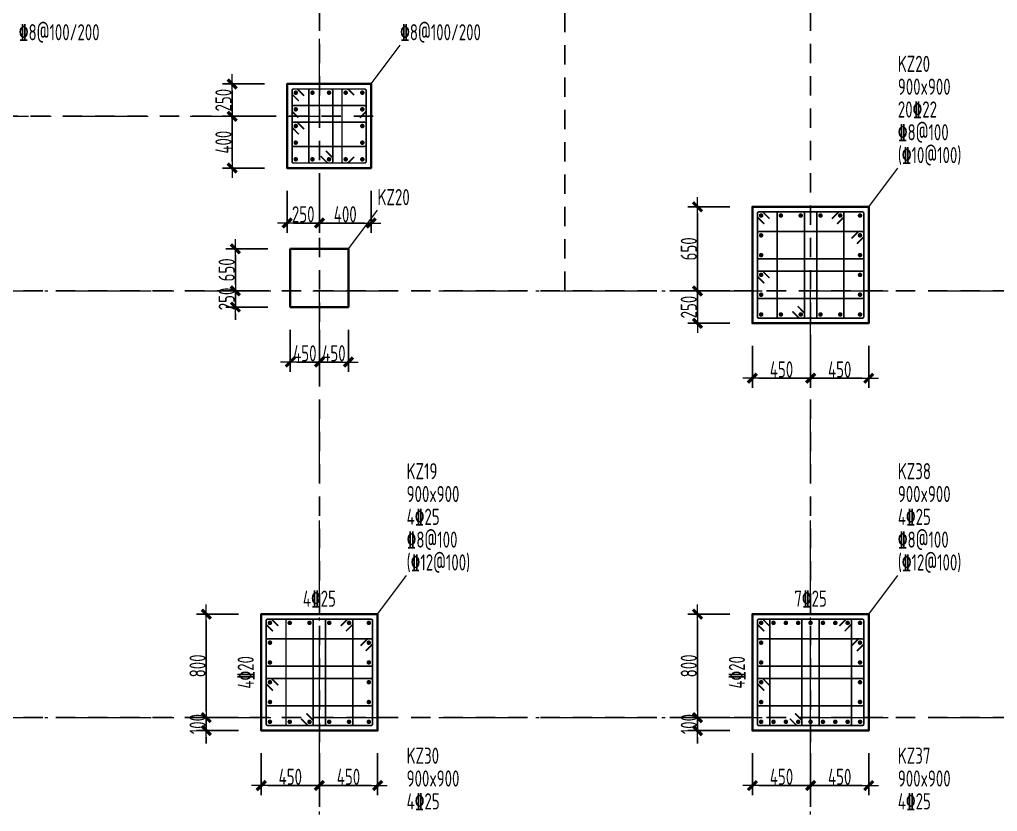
# Model space of a CAD drawing. Header units: millimetres. Extents: x 539196 to 807275, y 431843 to 1156631.
# Drawn here: x 622629 to 637759, y 880808 to 893055 of the extents above; entities that cross this region are included whole.
import ezdxf
from ezdxf.enums import TextEntityAlignment as Align

# ---------------------------------------------------------------- set-up
doc = ezdxf.new("R2010")
doc.units = ezdxf.units.MM
doc.header["$MEASUREMENT"] = 0
for name, pattern in [('DOTE', [2.42, 2, -0.2, 0.02, -0.2]), ('点划线', [1850, 1200, -300, 50, -300]), ('虚线', [500, 300, -200])]:
    doc.linetypes.add(name, pattern=pattern)
doc.layers.add('DOTE', color=1, linetype='DOTE')
for name, color, linetype, lineweight in [('柱原位标注', 7, 'Continuous', 18), ('柱尺寸标注', 3, 'Continuous', 18), ('柱标注引线', 2, 'Continuous', 18), ('柱箍筋', 1, 'Continuous', 25), ('柱纵筋', 1, 'Continuous', 70), ('柱集中标注', 2, 'Continuous', 18), ('砼柱', 2, 'Continuous', 35), ('网格', 9, '点划线', 18)]:
    doc.layers.add(name, color=color, linetype=linetype, lineweight=lineweight)
doc.styles.add('样式 1_yjk_yjk_yjk_yjk', font='yjkeng.shx', dxfattribs={"width": 0.7, "bigfont": 'yjkchn.shx'})
doc.dimstyles.new('盈建科结构_yjk_yjk_yjk_yjk', dxfattribs={"dimscale": 100, "dimtxt": 2.5, "dimasz": 1, "dimexe": 1.5, "dimexo": 0.625, "dimgap": 0.1, "dimtad": 1, "dimdec": 0, "dimrnd": 1, "dimzin": 0, "dimdsep": 46, "dimtxsty": '样式 1_yjk_yjk_yjk_yjk', "dimblk": '_yjkbk', "dimblk1": 'ARCHTICK', "dimblk2": 'ARCHTICK', "dimcen": 0.09, "dimadec": 0, "dimazin": 0, "dimtfac": 1, "dimtdec": 4, "dimtix": 1, "dimtmove": 2, "dimatfit": 3, "dimfxl": 0, "dimtolj": 1, "dimtzin": 0, "dimarcsym": 0})

# ---------------------------------------------------------------- blocks, each defined once
blk = doc.blocks.new('_yjkbk')
blk.add_line((-1, 0), (1.5, 0))
blk.add_lwpolyline([(-0.7, -0.7, 0.5, 0.5, 0), (0.7, 0.7, 0.5, 0.5, 0)], format="xyseb")
blk = doc.blocks.new('*D1394')
at = {"layer": 'Defpoints', "color": 0}
for p in [(626818, 888609), (627268, 888609), (627268, 887759)]:
    blk.add_point(p, dxfattribs=at)
at = {"layer": '柱尺寸标注', "color": 0, "lineweight": -2}
for p, q in [((626818, 888259), (626818, 887609)), ((627268, 888259), (627268, 887609)), ((626918, 887759), (627168, 887759))]:
    blk.add_line(p, q, dxfattribs=at)
at = {"layer": '柱尺寸标注', "color": 0, "lineweight": -2, "xscale": 100, "yscale": 100, "zscale": 100, "rotation": 180}
blk.add_blockref('_yjkbk', (626818, 887759), dxfattribs=at)
at = {"layer": '柱尺寸标注', "color": 0, "lineweight": -2, "xscale": 100, "yscale": 100, "zscale": 100}
blk.add_blockref('_yjkbk', (627268, 887759), dxfattribs=at)
at = {"layer": '柱尺寸标注', "color": 0, "insert": (627043, 887894), "char_height": 250, "attachment_point": 5, "style": '样式 1_yjk_yjk_yjk_yjk'}
blk.add_mtext('\\A1;450', dxfattribs=at)
blk = doc.blocks.new('_ARCHTICK')
at = {"color": 0, "linetype": 'ByBlock', "const_width": 0.15}
blk.add_lwpolyline([(-0.5, -0.5), (0.5, 0.5)], dxfattribs=at)
blk = doc.blocks.new('*D1395')
at = {"layer": 'Defpoints', "color": 0}
for p in [(627268, 888609), (627718, 888609), (627718, 887759)]:
    blk.add_point(p, dxfattribs=at)
at = {"layer": '柱尺寸标注', "color": 0, "lineweight": -2}
for p, q in [((627268, 888259), (627268, 887609)), ((627718, 888259), (627718, 887609)), ((627368, 887759), (627618, 887759))]:
    blk.add_line(p, q, dxfattribs=at)
at = {"layer": '柱尺寸标注', "color": 0, "lineweight": -2, "xscale": 100, "yscale": 100, "zscale": 100, "rotation": 180}
blk.add_blockref('_yjkbk', (627268, 887759), dxfattribs=at)
at = {"layer": '柱尺寸标注', "color": 0, "lineweight": -2, "xscale": 100, "yscale": 100, "zscale": 100}
blk.add_blockref('_yjkbk', (627718, 887759), dxfattribs=at)
at = {"layer": '柱尺寸标注', "color": 0, "insert": (627493, 887894), "char_height": 250, "attachment_point": 5, "style": '样式 1_yjk_yjk_yjk_yjk'}
blk.add_mtext('\\A1;450', dxfattribs=at)
blk = doc.blocks.new('*D1396')
at = {"layer": 'Defpoints', "color": 0}
for p in [(626818, 889509), (625968, 888859), (626818, 888859)]:
    blk.add_point(p, dxfattribs=at)
at = {"layer": '柱尺寸标注', "color": 0, "lineweight": -2}
for p, q in [((626468, 889509), (625818, 889509)), ((625968, 889409), (625968, 888959)), ((626468, 888859), (625818, 888859))]:
    blk.add_line(p, q, dxfattribs=at)
at = {"layer": '柱尺寸标注', "color": 0, "lineweight": -2, "xscale": 100, "yscale": 100, "zscale": 100}
for p, rotation in [((625968, 889509), 90), ((625968, 888859), 270)]:
    blk.add_blockref('_yjkbk', p, dxfattribs=dict(at, rotation=rotation))
at = {"layer": '柱尺寸标注', "color": 0, "insert": (625833, 889184), "char_height": 250, "attachment_point": 5, "rotation": 90, "style": '样式 1_yjk_yjk_yjk_yjk'}
blk.add_mtext('\\A1;650', dxfattribs=at)
blk = doc.blocks.new('*D1397')
at = {"layer": 'Defpoints', "color": 0}
for p in [(626818, 888859), (625968, 888609), (626818, 888609)]:
    blk.add_point(p, dxfattribs=at)
at = {"layer": '柱尺寸标注', "color": 0, "lineweight": -2}
for p, q in [((625968, 888959), (625968, 889059)), ((626468, 888859), (625818, 888859)), ((625968, 888859), (625968, 888609)), ((626468, 888609), (625818, 888609)), ((625968, 888509), (625968, 888409))]:
    blk.add_line(p, q, dxfattribs=at)
at = {"layer": '柱尺寸标注', "color": 0, "lineweight": -2, "xscale": 100, "yscale": 100, "zscale": 100}
for p, rotation in [((625968, 888859), 270), ((625968, 888609), 90)]:
    blk.add_blockref('_yjkbk', p, dxfattribs=dict(at, rotation=rotation))
at = {"layer": '柱尺寸标注', "color": 0, "insert": (625833, 888734), "char_height": 250, "attachment_point": 5, "rotation": 90, "style": '样式 1_yjk_yjk_yjk_yjk'}
blk.add_mtext('\\A1;250', dxfattribs=at)
blk = doc.blocks.new('*D1398')
at = {"layer": 'Defpoints', "color": 0}
for p in [(626368, 882059), (627268, 882059), (627268, 881209)]:
    blk.add_point(p, dxfattribs=at)
at = {"layer": '柱尺寸标注', "color": 0, "lineweight": -2}
for p, q in [((626368, 881709), (626368, 881059)), ((627268, 881709), (627268, 881059)), ((626468, 881209), (627168, 881209))]:
    blk.add_line(p, q, dxfattribs=at)
at = {"layer": '柱尺寸标注', "color": 0, "lineweight": -2, "xscale": 100, "yscale": 100, "zscale": 100, "rotation": 180}
blk.add_blockref('_yjkbk', (626368, 881209), dxfattribs=at)
at = {"layer": '柱尺寸标注', "color": 0, "lineweight": -2, "xscale": 100, "yscale": 100, "zscale": 100}
blk.add_blockref('_yjkbk', (627268, 881209), dxfattribs=at)
at = {"layer": '柱尺寸标注', "color": 0, "insert": (626818, 881344), "char_height": 250, "attachment_point": 5, "style": '样式 1_yjk_yjk_yjk_yjk'}
blk.add_mtext('\\A1;450', dxfattribs=at)
blk = doc.blocks.new('*D1399')
at = {"layer": 'Defpoints', "color": 0}
for p in [(627268, 882059), (628168, 882059), (628168, 881209)]:
    blk.add_point(p, dxfattribs=at)
at = {"layer": '柱尺寸标注', "color": 0, "lineweight": -2}
for p, q in [((627268, 881709), (627268, 881059)), ((628168, 881709), (628168, 881059)), ((627368, 881209), (628068, 881209))]:
    blk.add_line(p, q, dxfattribs=at)
at = {"layer": '柱尺寸标注', "color": 0, "lineweight": -2, "xscale": 100, "yscale": 100, "zscale": 100, "rotation": 180}
blk.add_blockref('_yjkbk', (627268, 881209), dxfattribs=at)
at = {"layer": '柱尺寸标注', "color": 0, "lineweight": -2, "xscale": 100, "yscale": 100, "zscale": 100}
blk.add_blockref('_yjkbk', (628168, 881209), dxfattribs=at)
at = {"layer": '柱尺寸标注', "color": 0, "insert": (627718, 881344), "char_height": 250, "attachment_point": 5, "style": '样式 1_yjk_yjk_yjk_yjk'}
blk.add_mtext('\\A1;450', dxfattribs=at)
blk = doc.blocks.new('*D1400')
at = {"layer": 'Defpoints', "color": 0}
for p in [(626368, 883859), (625518, 882259), (626368, 882259)]:
    blk.add_point(p, dxfattribs=at)
at = {"layer": '柱尺寸标注', "color": 0, "lineweight": -2}
for p, q in [((626018, 883859), (625368, 883859)), ((625518, 883759), (625518, 882359)), ((626018, 882259), (625368, 882259))]:
    blk.add_line(p, q, dxfattribs=at)
at = {"layer": '柱尺寸标注', "color": 0, "lineweight": -2, "xscale": 100, "yscale": 100, "zscale": 100}
for p, rotation in [((625518, 883859), 90), ((625518, 882259), 270)]:
    blk.add_blockref('_yjkbk', p, dxfattribs=dict(at, rotation=rotation))
at = {"layer": '柱尺寸标注', "color": 0, "insert": (625383, 883059), "char_height": 250, "attachment_point": 5, "rotation": 90, "style": '样式 1_yjk_yjk_yjk_yjk'}
blk.add_mtext('\\A1;800', dxfattribs=at)
blk = doc.blocks.new('*D1401')
at = {"layer": 'Defpoints', "color": 0}
for p in [(626368, 882259), (625518, 882059), (626368, 882059)]:
    blk.add_point(p, dxfattribs=at)
at = {"layer": '柱尺寸标注', "color": 0, "lineweight": -2}
for p, q in [((625518, 882359), (625518, 882459)), ((626018, 882259), (625368, 882259)), ((625518, 882259), (625518, 882059)), ((626018, 882059), (625368, 882059)), ((625518, 881959), (625518, 881859))]:
    blk.add_line(p, q, dxfattribs=at)
at = {"layer": '柱尺寸标注', "color": 0, "lineweight": -2, "xscale": 100, "yscale": 100, "zscale": 100}
for p, rotation in [((625518, 882259), 270), ((625518, 882059), 90)]:
    blk.add_blockref('_yjkbk', p, dxfattribs=dict(at, rotation=rotation))
at = {"layer": '柱尺寸标注', "color": 0, "insert": (625383, 882159), "char_height": 250, "attachment_point": 5, "rotation": 90, "style": '样式 1_yjk_yjk_yjk_yjk'}
blk.add_mtext('\\A1;100', dxfattribs=at)
blk = doc.blocks.new('*D1410')
at = {"layer": 'Defpoints', "color": 0}
for p in [(633968, 888359), (634868, 888359), (634868, 887509)]:
    blk.add_point(p, dxfattribs=at)
at = {"layer": '柱尺寸标注', "color": 0, "lineweight": -2}
for p, q in [((633968, 888009), (633968, 887359)), ((634868, 888009), (634868, 887359)), ((634068, 887509), (634768, 887509))]:
    blk.add_line(p, q, dxfattribs=at)
at = {"layer": '柱尺寸标注', "color": 0, "lineweight": -2, "xscale": 100, "yscale": 100, "zscale": 100, "rotation": 180}
blk.add_blockref('_yjkbk', (633968, 887509), dxfattribs=at)
at = {"layer": '柱尺寸标注', "color": 0, "lineweight": -2, "xscale": 100, "yscale": 100, "zscale": 100}
blk.add_blockref('_yjkbk', (634868, 887509), dxfattribs=at)
at = {"layer": '柱尺寸标注', "color": 0, "insert": (634418, 887644), "char_height": 250, "attachment_point": 5, "style": '样式 1_yjk_yjk_yjk_yjk'}
blk.add_mtext('\\A1;450', dxfattribs=at)
blk = doc.blocks.new('*D1411')
at = {"layer": 'Defpoints', "color": 0}
for p in [(634868, 888359), (635768, 888359), (635768, 887509)]:
    blk.add_point(p, dxfattribs=at)
at = {"layer": '柱尺寸标注', "color": 0, "lineweight": -2}
for p, q in [((634868, 888009), (634868, 887359)), ((635768, 888009), (635768, 887359)), ((634968, 887509), (635668, 887509))]:
    blk.add_line(p, q, dxfattribs=at)
at = {"layer": '柱尺寸标注', "color": 0, "lineweight": -2, "xscale": 100, "yscale": 100, "zscale": 100, "rotation": 180}
blk.add_blockref('_yjkbk', (634868, 887509), dxfattribs=at)
at = {"layer": '柱尺寸标注', "color": 0, "lineweight": -2, "xscale": 100, "yscale": 100, "zscale": 100}
blk.add_blockref('_yjkbk', (635768, 887509), dxfattribs=at)
at = {"layer": '柱尺寸标注', "color": 0, "insert": (635318, 887644), "char_height": 250, "attachment_point": 5, "style": '样式 1_yjk_yjk_yjk_yjk'}
blk.add_mtext('\\A1;450', dxfattribs=at)
blk = doc.blocks.new('*D1412')
at = {"layer": 'Defpoints', "color": 0}
for p in [(633968, 890159), (633118, 888859), (633968, 888859)]:
    blk.add_point(p, dxfattribs=at)
at = {"layer": '柱尺寸标注', "color": 0, "lineweight": -2}
for p, q in [((633618, 890159), (632968, 890159)), ((633118, 890059), (633118, 888959)), ((633618, 888859), (632968, 888859))]:
    blk.add_line(p, q, dxfattribs=at)
at = {"layer": '柱尺寸标注', "color": 0, "lineweight": -2, "xscale": 100, "yscale": 100, "zscale": 100}
for p, rotation in [((633118, 890159), 90), ((633118, 888859), 270)]:
    blk.add_blockref('_yjkbk', p, dxfattribs=dict(at, rotation=rotation))
at = {"layer": '柱尺寸标注', "color": 0, "insert": (632983, 889509), "char_height": 250, "attachment_point": 5, "rotation": 90, "style": '样式 1_yjk_yjk_yjk_yjk'}
blk.add_mtext('\\A1;650', dxfattribs=at)
blk = doc.blocks.new('*D1413')
at = {"layer": 'Defpoints', "color": 0}
for p in [(633968, 888859), (633118, 888359), (633968, 888359)]:
    blk.add_point(p, dxfattribs=at)
at = {"layer": '柱尺寸标注', "color": 0, "lineweight": -2}
for p, q in [((633618, 888859), (632968, 888859)), ((633118, 888759), (633118, 888459)), ((633618, 888359), (632968, 888359))]:
    blk.add_line(p, q, dxfattribs=at)
at = {"layer": '柱尺寸标注', "color": 0, "lineweight": -2, "xscale": 100, "yscale": 100, "zscale": 100}
for p, rotation in [((633118, 888859), 90), ((633118, 888359), 270)]:
    blk.add_blockref('_yjkbk', p, dxfattribs=dict(at, rotation=rotation))
at = {"layer": '柱尺寸标注', "color": 0, "insert": (632983, 888609), "char_height": 250, "attachment_point": 5, "rotation": 90, "style": '样式 1_yjk_yjk_yjk_yjk'}
blk.add_mtext('\\A1;250', dxfattribs=at)
blk = doc.blocks.new('*D1414')
at = {"layer": 'Defpoints', "color": 0}
for p in [(633968, 882059), (634868, 882059), (634868, 881209)]:
    blk.add_point(p, dxfattribs=at)
at = {"layer": '柱尺寸标注', "color": 0, "lineweight": -2}
for p, q in [((633968, 881709), (633968, 881059)), ((634868, 881709), (634868, 881059)), ((634068, 881209), (634768, 881209))]:
    blk.add_line(p, q, dxfattribs=at)
at = {"layer": '柱尺寸标注', "color": 0, "lineweight": -2, "xscale": 100, "yscale": 100, "zscale": 100, "rotation": 180}
blk.add_blockref('_yjkbk', (633968, 881209), dxfattribs=at)
at = {"layer": '柱尺寸标注', "color": 0, "lineweight": -2, "xscale": 100, "yscale": 100, "zscale": 100}
blk.add_blockref('_yjkbk', (634868, 881209), dxfattribs=at)
at = {"layer": '柱尺寸标注', "color": 0, "insert": (634418, 881344), "char_height": 250, "attachment_point": 5, "style": '样式 1_yjk_yjk_yjk_yjk'}
blk.add_mtext('\\A1;450', dxfattribs=at)
blk = doc.blocks.new('*D1415')
at = {"layer": 'Defpoints', "color": 0}
for p in [(634868, 882059), (635768, 882059), (635768, 881209)]:
    blk.add_point(p, dxfattribs=at)
at = {"layer": '柱尺寸标注', "color": 0, "lineweight": -2}
for p, q in [((634868, 881709), (634868, 881059)), ((635768, 881709), (635768, 881059)), ((634968, 881209), (635668, 881209))]:
    blk.add_line(p, q, dxfattribs=at)
at = {"layer": '柱尺寸标注', "color": 0, "lineweight": -2, "xscale": 100, "yscale": 100, "zscale": 100, "rotation": 180}
blk.add_blockref('_yjkbk', (634868, 881209), dxfattribs=at)
at = {"layer": '柱尺寸标注', "color": 0, "lineweight": -2, "xscale": 100, "yscale": 100, "zscale": 100}
blk.add_blockref('_yjkbk', (635768, 881209), dxfattribs=at)
at = {"layer": '柱尺寸标注', "color": 0, "insert": (635318, 881344), "char_height": 250, "attachment_point": 5, "style": '样式 1_yjk_yjk_yjk_yjk'}
blk.add_mtext('\\A1;450', dxfattribs=at)
blk = doc.blocks.new('*D1416')
at = {"layer": 'Defpoints', "color": 0}
for p in [(633968, 883859), (633118, 882259), (633968, 882259)]:
    blk.add_point(p, dxfattribs=at)
at = {"layer": '柱尺寸标注', "color": 0, "lineweight": -2}
for p, q in [((633618, 883859), (632968, 883859)), ((633118, 883759), (633118, 882359)), ((633618, 882259), (632968, 882259))]:
    blk.add_line(p, q, dxfattribs=at)
at = {"layer": '柱尺寸标注', "color": 0, "lineweight": -2, "xscale": 100, "yscale": 100, "zscale": 100}
for p, rotation in [((633118, 883859), 90), ((633118, 882259), 270)]:
    blk.add_blockref('_yjkbk', p, dxfattribs=dict(at, rotation=rotation))
at = {"layer": '柱尺寸标注', "color": 0, "insert": (632983, 883059), "char_height": 250, "attachment_point": 5, "rotation": 90, "style": '样式 1_yjk_yjk_yjk_yjk'}
blk.add_mtext('\\A1;800', dxfattribs=at)
blk = doc.blocks.new('*D1417')
at = {"layer": 'Defpoints', "color": 0}
for p in [(633968, 882259), (633118, 882059), (633968, 882059)]:
    blk.add_point(p, dxfattribs=at)
at = {"layer": '柱尺寸标注', "color": 0, "lineweight": -2}
for p, q in [((633118, 882359), (633118, 882459)), ((633618, 882259), (632968, 882259)), ((633118, 882259), (633118, 882059)), ((633618, 882059), (632968, 882059)), ((633118, 881959), (633118, 881859))]:
    blk.add_line(p, q, dxfattribs=at)
at = {"layer": '柱尺寸标注', "color": 0, "lineweight": -2, "xscale": 100, "yscale": 100, "zscale": 100}
for p, rotation in [((633118, 882259), 270), ((633118, 882059), 90)]:
    blk.add_blockref('_yjkbk', p, dxfattribs=dict(at, rotation=rotation))
at = {"layer": '柱尺寸标注', "color": 0, "insert": (632983, 882159), "char_height": 250, "attachment_point": 5, "rotation": 90, "style": '样式 1_yjk_yjk_yjk_yjk'}
blk.add_mtext('\\A1;100', dxfattribs=at)
blk = doc.blocks.new('*D1510')
at = {"layer": 'Defpoints', "color": 0}
for p in [(626768, 890759), (627268, 890759), (627268, 889909)]:
    blk.add_point(p, dxfattribs=at)
at = {"layer": '柱尺寸标注', "color": 0, "lineweight": -2}
for p, q in [((626768, 890409), (626768, 889759)), ((627268, 890409), (627268, 889759)), ((626868, 889909), (627168, 889909))]:
    blk.add_line(p, q, dxfattribs=at)
at = {"layer": '柱尺寸标注', "color": 0, "lineweight": -2, "xscale": 100, "yscale": 100, "zscale": 100, "rotation": 180}
blk.add_blockref('_yjkbk', (626768, 889909), dxfattribs=at)
at = {"layer": '柱尺寸标注', "color": 0, "lineweight": -2, "xscale": 100, "yscale": 100, "zscale": 100}
blk.add_blockref('_yjkbk', (627268, 889909), dxfattribs=at)
at = {"layer": '柱尺寸标注', "color": 0, "insert": (627018, 890044), "char_height": 250, "attachment_point": 5, "style": '样式 1_yjk_yjk_yjk_yjk'}
blk.add_mtext('\\A1;250', dxfattribs=at)
blk = doc.blocks.new('*D1511')
at = {"layer": 'Defpoints', "color": 0}
for p in [(627268, 890759), (628068, 890759), (628068, 889909)]:
    blk.add_point(p, dxfattribs=at)
at = {"layer": '柱尺寸标注', "color": 0, "lineweight": -2}
for p, q in [((627268, 890409), (627268, 889759)), ((628068, 890409), (628068, 889759)), ((627368, 889909), (627968, 889909))]:
    blk.add_line(p, q, dxfattribs=at)
at = {"layer": '柱尺寸标注', "color": 0, "lineweight": -2, "xscale": 100, "yscale": 100, "zscale": 100, "rotation": 180}
blk.add_blockref('_yjkbk', (627268, 889909), dxfattribs=at)
at = {"layer": '柱尺寸标注', "color": 0, "lineweight": -2, "xscale": 100, "yscale": 100, "zscale": 100}
blk.add_blockref('_yjkbk', (628068, 889909), dxfattribs=at)
at = {"layer": '柱尺寸标注', "color": 0, "insert": (627668, 890044), "char_height": 250, "attachment_point": 5, "style": '样式 1_yjk_yjk_yjk_yjk'}
blk.add_mtext('\\A1;400', dxfattribs=at)
blk = doc.blocks.new('*D1512')
at = {"layer": 'Defpoints', "color": 0}
for p in [(626768, 892059), (625918, 891559), (626768, 891559)]:
    blk.add_point(p, dxfattribs=at)
at = {"layer": '柱尺寸标注', "color": 0, "lineweight": -2}
for p, q in [((626418, 892059), (625768, 892059)), ((625918, 891959), (625918, 891659)), ((626418, 891559), (625768, 891559))]:
    blk.add_line(p, q, dxfattribs=at)
at = {"layer": '柱尺寸标注', "color": 0, "lineweight": -2, "xscale": 100, "yscale": 100, "zscale": 100}
for p, rotation in [((625918, 892059), 90), ((625918, 891559), 270)]:
    blk.add_blockref('_yjkbk', p, dxfattribs=dict(at, rotation=rotation))
at = {"layer": '柱尺寸标注', "color": 0, "insert": (625783, 891809), "char_height": 250, "attachment_point": 5, "rotation": 90, "style": '样式 1_yjk_yjk_yjk_yjk'}
blk.add_mtext('\\A1;250', dxfattribs=at)
blk = doc.blocks.new('*D1513')
at = {"layer": 'Defpoints', "color": 0}
for p in [(626768, 891559), (625918, 890759), (626768, 890759)]:
    blk.add_point(p, dxfattribs=at)
at = {"layer": '柱尺寸标注', "color": 0, "lineweight": -2}
for p, q in [((626418, 891559), (625768, 891559)), ((625918, 891459), (625918, 890859)), ((626418, 890759), (625768, 890759))]:
    blk.add_line(p, q, dxfattribs=at)
at = {"layer": '柱尺寸标注', "color": 0, "lineweight": -2, "xscale": 100, "yscale": 100, "zscale": 100}
for p, rotation in [((625918, 891559), 90), ((625918, 890759), 270)]:
    blk.add_blockref('_yjkbk', p, dxfattribs=dict(at, rotation=rotation))
at = {"layer": '柱尺寸标注', "color": 0, "insert": (625783, 891159), "char_height": 250, "attachment_point": 5, "rotation": 90, "style": '样式 1_yjk_yjk_yjk_yjk'}
blk.add_mtext('\\A1;400', dxfattribs=at)
blk = doc.blocks.new('jzzw')
at = {"layer": 'DOTE', "color": 1, "linetype": '虚线'}
for p, q in [((928786, 890469), (928786, 834829)), ((932586, 852149), (932586, 890469)), ((936386, 890469), (936386, 834829)), ((929618, 854849), (920186, 854849)), ((952506, 852149), (912186, 852149)), ((952506, 845549), (911886, 845549)), ((952506, 845549), (911886, 845549))]:
    blk.add_line(p, q, dxfattribs=at)

msp = doc.modelspace()

# ---------------------------------------------------------------- linework, layer by layer
at = {"layer": '柱标注引线'}
for p, q in [((628067.6, 892059.2), (628517.6, 892659.2)), ((635767.6, 890159.2), (636217.6, 890759.2)), ((627717.6, 889509.2), (628167.6, 890109.2)), ((628167.6, 883859.2), (628617.6, 884459.2)), ((635767.6, 883859.2), (636217.6, 884459.2))]:
    msp.add_line(p, q, dxfattribs=at)
at = {"layer": '柱箍筋', "const_width": 25}
for points in [[(627031.6, 891876.5), (626933.4, 891974.8, 0.1989124), (626916.6, 891981.7), (626868.8, 891981.7, 0.4142136), (626845.1, 891958), (626845.1, 890860.5, 0.4142136), (626868.8, 890836.7), (627966.3, 890836.7, 0.4142136), (627990.1, 890860.5), (627990.1, 891958, 0.4142136), (627966.3, 891981.7), (626868.8, 891981.7, 0.4142136), (626845.1, 891958), (626845.1, 891910.2, 0.1989124), (626852, 891893.5), (626950.3, 891795.2)], [(627288.5, 890942), (627386.8, 890843.7, 0.1989124), (627403.6, 890836.7), (627451.3, 890836.7, 0.4142136), (627475.1, 890860.5), (627475.1, 891958, 0.4142136), (627451.3, 891981.7), (627126.3, 891981.7, 0.4142136), (627102.6, 891958), (627102.6, 890860.5, 0.4142136), (627126.3, 890836.7), (627451.3, 890836.7, 0.4142136), (627475.1, 890860.5), (627475.1, 890908.2, 0.1989124), (627468.1, 890925), (627369.9, 891023.3)], [(627804.1, 890932.1), (627715.7, 890843.7, -0.131362), (627689.1, 890836.7), (627641.3, 890836.7, -0.4142136), (627617.6, 890860.5), (627617.6, 891958, -0.4142136), (627641.3, 891981.7), (627689.1, 891981.7, -0.131362), (627715.7, 891974.8), (627804.1, 891886.4)], [(626940.4, 891537.7), (626852, 891626.1, -0.131362), (626845.1, 891652.7), (626845.1, 891700.5, -0.4142136), (626868.8, 891724.2), (627966.3, 891724.2, -0.4142136), (627990.1, 891700.5), (627990.1, 891652.7, -0.131362), (627983.1, 891626.1), (627894.7, 891537.7)], [(626950.3, 891280.2), (626852, 891378.5, -0.1989124), (626845.1, 891395.2), (626845.1, 891443, -0.4142136), (626868.8, 891466.7), (627966.3, 891466.7, -0.4142136), (627990.1, 891443), (627990.1, 891118, -0.4142136), (627966.3, 891094.2), (626868.8, 891094.2, -0.4142136), (626845.1, 891118), (626845.1, 891443, -0.4142136), (626868.8, 891466.7), (626916.6, 891466.7, -0.1989124), (626933.4, 891459.8), (627031.6, 891361.5)], [(634231.6, 889976.5), (634133.4, 890074.8, 0.1989124), (634116.6, 890081.7), (634068.8, 890081.7, 0.4142136), (634045.1, 890058), (634045.1, 888460.5, 0.4142136), (634068.8, 888436.7), (635666.3, 888436.7, 0.4142136), (635690.1, 888460.5), (635690.1, 890058, 0.4142136), (635666.3, 890081.7), (634068.8, 890081.7, 0.4142136), (634045.1, 890058), (634045.1, 890010.2, 0.1989124), (634052, 889993.5), (634150.3, 889895.2)], [(634585.5, 888542), (634683.8, 888443.7, 0.1989124), (634700.6, 888436.7), (634748.3, 888436.7, 0.4142136), (634772.1, 888460.5), (634772.1, 890058, 0.4142136), (634748.3, 890081.7), (634374.8, 890081.7, 0.4142136), (634351.1, 890058), (634351.1, 888460.5, 0.4142136), (634374.8, 888436.7), (634748.3, 888436.7, 0.4142136), (634772.1, 888460.5), (634772.1, 888508.2, 0.1989124), (634765.1, 888525), (634666.9, 888623.3)], [(635197.5, 889976.5), (635295.8, 890074.8, -0.1989124), (635312.6, 890081.7), (635360.3, 890081.7, -0.4142136), (635384.1, 890058), (635384.1, 888460.5, -0.4142136), (635360.3, 888436.7), (634986.8, 888436.7, -0.4142136), (634963.1, 888460.5), (634963.1, 890058, -0.4142136), (634986.8, 890081.7), (635360.3, 890081.7, -0.4142136), (635384.1, 890058), (635384.1, 890010.2, -0.1989124), (635377.1, 889993.5), (635278.9, 889895.2)], [(635584.9, 889589.2), (635683.1, 889687.5, 0.1989124), (635690.1, 889704.2), (635690.1, 889752, 0.4142136), (635666.3, 889775.7), (634068.8, 889775.7, 0.4142136), (634045.1, 889752), (634045.1, 889378.5, 0.4142136), (634068.8, 889354.7), (635666.3, 889354.7, 0.4142136), (635690.1, 889378.5), (635690.1, 889752, 0.4142136), (635666.3, 889775.7), (635618.6, 889775.7, 0.1989124), (635601.8, 889768.8), (635503.5, 889670.5)], [(634150.3, 888977.2), (634052, 889075.5, -0.1989124), (634045.1, 889092.2), (634045.1, 889140, -0.4142136), (634068.8, 889163.7), (635666.3, 889163.7, -0.4142136), (635690.1, 889140), (635690.1, 888766.5, -0.4142136), (635666.3, 888742.7), (634068.8, 888742.7, -0.4142136), (634045.1, 888766.5), (634045.1, 889140, -0.4142136), (634068.8, 889163.7), (634116.6, 889163.7, -0.1989124), (634133.4, 889156.8), (634231.6, 889058.5)], [(626631.6, 883676.5), (626533.4, 883774.8, 0.1989124), (626516.6, 883781.7), (626468.8, 883781.7, 0.4142136), (626445.1, 883758), (626445.1, 882160.5, 0.4142136), (626468.8, 882136.7), (628066.3, 882136.7, 0.4142136), (628090.1, 882160.5), (628090.1, 883758, 0.4142136), (628066.3, 883781.7), (626468.8, 883781.7, 0.4142136), (626445.1, 883758), (626445.1, 883710.2, 0.1989124), (626452, 883693.5), (626550.3, 883595.2)], [(626985.5, 882242), (627083.8, 882143.7, 0.1989124), (627100.6, 882136.7), (627148.3, 882136.7, 0.4142136), (627172.1, 882160.5), (627172.1, 883758, 0.4142136), (627148.3, 883781.7), (626774.8, 883781.7, 0.4142136), (626751.1, 883758), (626751.1, 882160.5, 0.4142136), (626774.8, 882136.7), (627148.3, 882136.7, 0.4142136), (627172.1, 882160.5), (627172.1, 882208.2, 0.1989124), (627165.1, 882225), (627066.9, 882323.3)], [(627597.5, 883676.5), (627695.8, 883774.8, -0.1989124), (627712.6, 883781.7), (627760.3, 883781.7, -0.4142136), (627784.1, 883758), (627784.1, 882160.5, -0.4142136), (627760.3, 882136.7), (627386.8, 882136.7, -0.4142136), (627363.1, 882160.5), (627363.1, 883758, -0.4142136), (627386.8, 883781.7), (627760.3, 883781.7, -0.4142136), (627784.1, 883758), (627784.1, 883710.2, -0.1989124), (627777.1, 883693.5), (627678.9, 883595.2)], [(634231.6, 883676.5), (634133.4, 883774.8, 0.1989124), (634116.6, 883781.7), (634068.8, 883781.7, 0.4142136), (634045.1, 883758), (634045.1, 882160.5, 0.4142136), (634068.8, 882136.7), (635666.3, 882136.7, 0.4142136), (635690.1, 882160.5), (635690.1, 883758, 0.4142136), (635666.3, 883781.7), (634068.8, 883781.7, 0.4142136), (634045.1, 883758), (634045.1, 883710.2, 0.1989124), (634052, 883693.5), (634150.3, 883595.2)], [(634547.3, 882242), (634645.6, 882143.7, 0.1989124), (634662.4, 882136.7), (634710.1, 882136.7, 0.4142136), (634733.8, 882160.5), (634733.8, 883758, 0.4142136), (634710.1, 883781.7), (634260.1, 883781.7, 0.4142136), (634236.3, 883758), (634236.3, 882160.5, 0.4142136), (634260.1, 882136.7), (634710.1, 882136.7, 0.4142136), (634733.8, 882160.5), (634733.8, 882208.2, 0.1989124), (634726.9, 882225), (634628.6, 882323.3)], [(635312.3, 883676.5), (635410.6, 883774.8, -0.1989124), (635427.4, 883781.7), (635475.1, 883781.7, -0.4142136), (635498.8, 883758), (635498.8, 882160.5, -0.4142136), (635475.1, 882136.7), (635025.1, 882136.7, -0.4142136), (635001.3, 882160.5), (635001.3, 883758, -0.4142136), (635025.1, 883781.7), (635475.1, 883781.7, -0.4142136), (635498.8, 883758), (635498.8, 883710.2, -0.1989124), (635491.9, 883693.5), (635393.6, 883595.2)], [(627984.9, 883289.2), (628083.1, 883387.5, 0.1989124), (628090.1, 883404.2), (628090.1, 883452, 0.4142136), (628066.3, 883475.7), (626468.8, 883475.7, 0.4142136), (626445.1, 883452), (626445.1, 883078.5, 0.4142136), (626468.8, 883054.7), (628066.3, 883054.7, 0.4142136), (628090.1, 883078.5), (628090.1, 883452, 0.4142136), (628066.3, 883475.7), (628018.6, 883475.7, 0.1989124), (628001.8, 883468.8), (627903.5, 883370.5)], [(635584.9, 883289.2), (635683.1, 883387.5, 0.1989124), (635690.1, 883404.2), (635690.1, 883452, 0.4142136), (635666.3, 883475.7), (634068.8, 883475.7, 0.4142136), (634045.1, 883452), (634045.1, 883078.5, 0.4142136), (634068.8, 883054.7), (635666.3, 883054.7, 0.4142136), (635690.1, 883078.5), (635690.1, 883452, 0.4142136), (635666.3, 883475.7), (635618.6, 883475.7, 0.1989124), (635601.8, 883468.8), (635503.5, 883370.5)], [(626550.3, 882677.2), (626452, 882775.5, -0.1989124), (626445.1, 882792.2), (626445.1, 882840, -0.4142136), (626468.8, 882863.7), (628066.3, 882863.7, -0.4142136), (628090.1, 882840), (628090.1, 882466.5, -0.4142136), (628066.3, 882442.7), (626468.8, 882442.7, -0.4142136), (626445.1, 882466.5), (626445.1, 882840, -0.4142136), (626468.8, 882863.7), (626516.6, 882863.7, -0.1989124), (626533.4, 882856.8), (626631.6, 882758.5)], [(634150.3, 882677.2), (634052, 882775.5, -0.1989124), (634045.1, 882792.2), (634045.1, 882840, -0.4142136), (634068.8, 882863.7), (635666.3, 882863.7, -0.4142136), (635690.1, 882840), (635690.1, 882466.5, -0.4142136), (635666.3, 882442.7), (634068.8, 882442.7, -0.4142136), (634045.1, 882466.5), (634045.1, 882840, -0.4142136), (634068.8, 882863.7), (634116.6, 882863.7, -0.1989124), (634133.4, 882856.8), (634231.6, 882758.5)]]:
    msp.add_lwpolyline(points, format="xyb", dxfattribs=at)
at = {"layer": '柱纵筋', "const_width": 35}
for points in [[(626920.1, 891924.2, 1), (626885.1, 891924.2, 1)], [(627177.6, 891924.2, 1), (627142.6, 891924.2, 1)], [(627435.1, 891924.2, 1), (627400.1, 891924.2, 1)], [(627692.6, 891924.2, 1), (627657.6, 891924.2, 1)], [(627950.1, 891924.2, 1), (627915.1, 891924.2, 1)], [(626920.1, 891666.7, 1), (626885.1, 891666.7, 1)], [(627950.1, 891666.7, 1), (627915.1, 891666.7, 1)], [(626920.1, 891409.2, 1), (626885.1, 891409.2, 1)], [(627950.1, 891409.2, 1), (627915.1, 891409.2, 1)], [(626920.1, 891151.7, 1), (626885.1, 891151.7, 1)], [(627950.1, 891151.7, 1), (627915.1, 891151.7, 1)], [(626920.1, 890894.2, 1), (626885.1, 890894.2, 1)], [(627177.6, 890894.2, 1), (627142.6, 890894.2, 1)], [(627435.1, 890894.2, 1), (627400.1, 890894.2, 1)], [(627692.6, 890894.2, 1), (627657.6, 890894.2, 1)], [(627950.1, 890894.2, 1), (627915.1, 890894.2, 1)], [(634120.1, 890024.2, 1), (634085.1, 890024.2, 1)], [(634426.1, 890024.2, 1), (634391.1, 890024.2, 1)], [(634732.1, 890024.2, 1), (634697.1, 890024.2, 1)], [(635038.1, 890024.2, 1), (635003.1, 890024.2, 1)], [(635344.1, 890024.2, 1), (635309.1, 890024.2, 1)], [(635650.1, 890024.2, 1), (635615.1, 890024.2, 1)], [(634120.1, 889718.2, 1), (634085.1, 889718.2, 1)], [(635650.1, 889718.2, 1), (635615.1, 889718.2, 1)], [(634120.1, 889412.2, 1), (634085.1, 889412.2, 1)], [(635650.1, 889412.2, 1), (635615.1, 889412.2, 1)], [(634120.1, 889106.2, 1), (634085.1, 889106.2, 1)], [(635650.1, 889106.2, 1), (635615.1, 889106.2, 1)], [(634120.1, 888800.2, 1), (634085.1, 888800.2, 1)], [(635650.1, 888800.2, 1), (635615.1, 888800.2, 1)], [(634120.1, 888494.2, 1), (634085.1, 888494.2, 1)], [(634426.1, 888494.2, 1), (634391.1, 888494.2, 1)], [(634732.1, 888494.2, 1), (634697.1, 888494.2, 1)], [(635038.1, 888494.2, 1), (635003.1, 888494.2, 1)], [(635344.1, 888494.2, 1), (635309.1, 888494.2, 1)], [(635650.1, 888494.2, 1), (635615.1, 888494.2, 1)], [(626520.1, 883724.2, 1), (626485.1, 883724.2, 1)], [(626826.1, 883724.2, 1), (626791.1, 883724.2, 1)], [(627132.1, 883724.2, 1), (627097.1, 883724.2, 1)], [(627438.1, 883724.2, 1), (627403.1, 883724.2, 1)], [(627744.1, 883724.2, 1), (627709.1, 883724.2, 1)], [(628050.1, 883724.2, 1), (628015.1, 883724.2, 1)], [(634120.1, 883724.2, 1), (634085.1, 883724.2, 1)], [(634311.3, 883724.2, 1), (634276.3, 883724.2, 1)], [(634502.6, 883724.2, 1), (634467.6, 883724.2, 1)], [(634693.8, 883724.2, 1), (634658.8, 883724.2, 1)], [(634885.1, 883724.2, 1), (634850.1, 883724.2, 1)], [(635076.3, 883724.2, 1), (635041.3, 883724.2, 1)], [(635267.6, 883724.2, 1), (635232.6, 883724.2, 1)], [(635458.8, 883724.2, 1), (635423.8, 883724.2, 1)], [(635650.1, 883724.2, 1), (635615.1, 883724.2, 1)], [(626520.1, 883418.2, 1), (626485.1, 883418.2, 1)], [(628050.1, 883418.2, 1), (628015.1, 883418.2, 1)], [(634120.1, 883418.2, 1), (634085.1, 883418.2, 1)], [(635650.1, 883418.2, 1), (635615.1, 883418.2, 1)], [(626520.1, 883112.2, 1), (626485.1, 883112.2, 1)], [(628050.1, 883112.2, 1), (628015.1, 883112.2, 1)], [(634120.1, 883112.2, 1), (634085.1, 883112.2, 1)], [(635650.1, 883112.2, 1), (635615.1, 883112.2, 1)], [(626520.1, 882806.2, 1), (626485.1, 882806.2, 1)], [(628050.1, 882806.2, 1), (628015.1, 882806.2, 1)], [(634120.1, 882806.2, 1), (634085.1, 882806.2, 1)], [(635650.1, 882806.2, 1), (635615.1, 882806.2, 1)], [(626520.1, 882500.2, 1), (626485.1, 882500.2, 1)], [(628050.1, 882500.2, 1), (628015.1, 882500.2, 1)], [(634120.1, 882500.2, 1), (634085.1, 882500.2, 1)], [(635650.1, 882500.2, 1), (635615.1, 882500.2, 1)], [(626520.1, 882194.2, 1), (626485.1, 882194.2, 1)], [(626826.1, 882194.2, 1), (626791.1, 882194.2, 1)], [(627132.1, 882194.2, 1), (627097.1, 882194.2, 1)], [(627438.1, 882194.2, 1), (627403.1, 882194.2, 1)], [(627744.1, 882194.2, 1), (627709.1, 882194.2, 1)], [(628050.1, 882194.2, 1), (628015.1, 882194.2, 1)], [(634120.1, 882194.2, 1), (634085.1, 882194.2, 1)], [(634311.3, 882194.2, 1), (634276.3, 882194.2, 1)], [(634502.6, 882194.2, 1), (634467.6, 882194.2, 1)], [(634693.8, 882194.2, 1), (634658.8, 882194.2, 1)], [(634885.1, 882194.2, 1), (634850.1, 882194.2, 1)], [(635076.3, 882194.2, 1), (635041.3, 882194.2, 1)], [(635267.6, 882194.2, 1), (635232.6, 882194.2, 1)], [(635458.8, 882194.2, 1), (635423.8, 882194.2, 1)], [(635650.1, 882194.2, 1), (635615.1, 882194.2, 1)]]:
    msp.add_lwpolyline(points, format="xyb", close=True, dxfattribs=at)
at = {"layer": '砼柱'}
for points in [[(628067.6, 892059.2), (626767.6, 892059.2), (626767.6, 890759.2), (628067.6, 890759.2)], [(635767.6, 890159.2), (633967.6, 890159.2), (633967.6, 888359.2), (635767.6, 888359.2)], [(627717.6, 889509.2), (626817.6, 889509.2), (626817.6, 888609.2), (627717.6, 888609.2)], [(628167.6, 883859.2), (626367.6, 883859.2), (626367.6, 882059.2), (628167.6, 882059.2)], [(635767.6, 883859.2), (633967.6, 883859.2), (633967.6, 882059.2), (635767.6, 882059.2)]]:
    msp.add_lwpolyline(points, close=True, dxfattribs=at)
at = {"layer": '网格'}
for p, q in [((627267.6, 891559.2), (627267.6, 894559.2)), ((621567.6, 891559.2), (627267.6, 891559.2)), ((619667.6, 888859.2), (623467.6, 888859.2)), ((623467.6, 888859.2), (627267.6, 888859.2)), ((627267.6, 882259.2), (627267.6, 888859.2)), ((627267.6, 888859.2), (631067.6, 888859.2)), ((631067.6, 888859.2), (634867.6, 888859.2)), ((634867.6, 882259.2), (634867.6, 888859.2)), ((634867.6, 888859.2), (638667.6, 888859.2)), ((619667.6, 882259.2), (623467.6, 882259.2)), ((623467.6, 882259.2), (627267.6, 882259.2)), ((627267.6, 879259.2), (627267.6, 882259.2)), ((627267.6, 882259.2), (631067.6, 882259.2)), ((631067.6, 882259.2), (634867.6, 882259.2)), ((634867.6, 879259.2), (634867.6, 882259.2)), ((634867.6, 882259.2), (638667.6, 882259.2))]:
    msp.add_line(p, q, dxfattribs=at)

# ---------------------------------------------------------------- block references
msp.add_blockref('jzzw', (-301518.2, 36710.3))

# ---------------------------------------------------------------- texts
at = {"layer": '柱原位标注', "linetype": 'Continuous', "style": '样式 1_yjk_yjk_yjk_yjk', "width": 0.7}
for s, p in [('4\x8425', (627267.6, 883899.2)), ('7\x8425', (634867.6, 883899.2))]:
    msp.add_text(s, height=250, dxfattribs=at).set_placement(p, align=Align.BOTTOM_CENTER)
for p in [(626327.6, 882959.2), (633927.6, 882959.2)]:
    msp.add_text('4\x8420', height=250, rotation=90, dxfattribs=at).set_placement(p, align=Align.BOTTOM_CENTER)
at = {"layer": '柱集中标注', "linetype": 'Continuous', "style": '样式 1_yjk_yjk_yjk_yjk', "width": 0.7}
for s, p in [('\x848@100/200', (622617.6, 892659.2)), ('\x848@100/200', (628517.6, 892659.2)), ('KZ20', (636217.6, 892170.2)), ('900x900', (636217.6, 891817.5)), ('20\x8422', (636217.6, 891464.7)), ('\x848@100', (636217.6, 891112)), ('(\x8410@100)', (636217.6, 890759.2)), ('KZ20', (628167.6, 890109.2)), ('KZ19', (628617.6, 885870.2)), ('KZ38', (636217.6, 885870.2)), ('900x900', (628617.6, 885517.5)), ('900x900', (636217.6, 885517.5)), ('4\x8425', (628617.6, 885164.7)), ('4\x8425', (636217.6, 885164.7)), ('\x848@100', (628617.6, 884812)), ('\x848@100', (636217.6, 884812)), ('(\x8412@100)', (628617.6, 884459.2)), ('(\x8412@100)', (636217.6, 884459.2)), ('KZ30', (628617.6, 881470.2)), ('KZ37', (636217.6, 881470.2)), ('900x900', (628617.6, 881117.5)), ('900x900', (636217.6, 881117.5)), ('4\x8425', (628617.6, 880764.7)), ('4\x8425', (636217.6, 880764.7))]:
    msp.add_text(s, height=250, dxfattribs=at).set_placement(p, align=Align.BOTTOM_LEFT)

# ---------------------------------------------------------------- dimensions: what is measured, and where the dimension line sits
at = {"layer": '柱尺寸标注'}
for p1, p2, override, picture, middle in [((626767.6, 892059.2), (626767.6, 891559.2), {"dimscale": 100, "dimtxt": 2.5, "dimasz": 1, "dimexe": 1.5, "dimexo": 3.5, "dimgap": 0.1, "dimtad": 1, "dimlfac": 0.5, "dimrnd": 5, "dimdle": 0, "dimfxlon": 0}, '*D1512', (625782.6, 891809.2)), ((626767.6, 891559.2), (626767.6, 890759.2), {"dimscale": 100, "dimtxt": 2.5, "dimasz": 1, "dimexe": 1.5, "dimexo": 3.5, "dimgap": 0.1, "dimtad": 1, "dimlfac": 0.5, "dimrnd": 5, "dimdle": 0, "dimfxlon": 0}, '*D1513', (625782.6, 891159.2)), ((626767.6, 890759.2), (627267.6, 890759.2), {"dimscale": 100, "dimtxt": 2.5, "dimasz": 1, "dimexe": 1.5, "dimexo": 3.5, "dimgap": 0.1, "dimtad": 1, "dimlfac": 0.5, "dimrnd": 5, "dimdle": 0, "dimfxlon": 0}, '*D1510', (627017.6, 890044.2)), ((627267.6, 890759.2), (628067.6, 890759.2), {"dimscale": 100, "dimtxt": 2.5, "dimasz": 1, "dimexe": 1.5, "dimexo": 3.5, "dimgap": 0.1, "dimtad": 1, "dimlfac": 0.5, "dimrnd": 5, "dimdle": 0, "dimfxlon": 0}, '*D1511', (627667.6, 890044.2)), ((633967.6, 890159.2), (633967.6, 888859.2), {"dimscale": 100, "dimtxt": 2.5, "dimasz": 1, "dimexe": 1.5, "dimexo": 3.5, "dimgap": 0.1, "dimtad": 1, "dimlfac": 0.5, "dimrnd": 5, "dimdle": 0, "dimfxlon": 0}, '*D1412', (632982.6, 889509.2)), ((626817.6, 889509.2), (626817.6, 888859.2), {"dimscale": 100, "dimtxt": 2.5, "dimasz": 1, "dimexe": 1.5, "dimexo": 3.5, "dimgap": 0.1, "dimtad": 1, "dimlfac": 1, "dimrnd": 5, "dimdle": 0, "dimfxlon": 0}, '*D1396', (625832.6, 889184.2)), ((626817.6, 888859.2), (626817.6, 888609.2), {"dimscale": 100, "dimtxt": 2.5, "dimasz": 1, "dimexe": 1.5, "dimexo": 3.5, "dimgap": 0.1, "dimtad": 1, "dimlfac": 1, "dimrnd": 5, "dimdle": 0, "dimfxlon": 0}, '*D1397', (625832.6, 888734.2)), ((633967.6, 888859.2), (633967.6, 888359.2), {"dimscale": 100, "dimtxt": 2.5, "dimasz": 1, "dimexe": 1.5, "dimexo": 3.5, "dimgap": 0.1, "dimtad": 1, "dimlfac": 0.5, "dimrnd": 5, "dimdle": 0, "dimfxlon": 0}, '*D1413', (632982.6, 888609.2)), ((626817.6, 888609.2), (627267.6, 888609.2), {"dimscale": 100, "dimtxt": 2.5, "dimasz": 1, "dimexe": 1.5, "dimexo": 3.5, "dimgap": 0.1, "dimtad": 1, "dimlfac": 1, "dimrnd": 5, "dimdle": 0, "dimfxlon": 0}, '*D1394', (627042.6, 887894.2)), ((627267.6, 888609.2), (627717.6, 888609.2), {"dimscale": 100, "dimtxt": 2.5, "dimasz": 1, "dimexe": 1.5, "dimexo": 3.5, "dimgap": 0.1, "dimtad": 1, "dimlfac": 1, "dimrnd": 5, "dimdle": 0, "dimfxlon": 0}, '*D1395', (627492.6, 887894.2)), ((633967.6, 888359.2), (634867.6, 888359.2), {"dimscale": 100, "dimtxt": 2.5, "dimasz": 1, "dimexe": 1.5, "dimexo": 3.5, "dimgap": 0.1, "dimtad": 1, "dimlfac": 0.5, "dimrnd": 5, "dimdle": 0, "dimfxlon": 0}, '*D1410', (634417.6, 887644.2)), ((634867.6, 888359.2), (635767.6, 888359.2), {"dimscale": 100, "dimtxt": 2.5, "dimasz": 1, "dimexe": 1.5, "dimexo": 3.5, "dimgap": 0.1, "dimtad": 1, "dimlfac": 0.5, "dimrnd": 5, "dimdle": 0, "dimfxlon": 0}, '*D1411', (635317.6, 887644.2)), ((626367.6, 883859.2), (626367.6, 882259.2), {"dimscale": 100, "dimtxt": 2.5, "dimasz": 1, "dimexe": 1.5, "dimexo": 3.5, "dimgap": 0.1, "dimtad": 1, "dimlfac": 0.5, "dimrnd": 5, "dimdle": 0, "dimfxlon": 0}, '*D1400', (625382.6, 883059.2)), ((633967.6, 883859.2), (633967.6, 882259.2), {"dimscale": 100, "dimtxt": 2.5, "dimasz": 1, "dimexe": 1.5, "dimexo": 3.5, "dimgap": 0.1, "dimtad": 1, "dimlfac": 0.5, "dimrnd": 5, "dimdle": 0, "dimfxlon": 0}, '*D1416', (632982.6, 883059.2)), ((626367.6, 882259.2), (626367.6, 882059.2), {"dimscale": 100, "dimtxt": 2.5, "dimasz": 1, "dimexe": 1.5, "dimexo": 3.5, "dimgap": 0.1, "dimtad": 1, "dimlfac": 0.5, "dimrnd": 5, "dimdle": 0, "dimfxlon": 0}, '*D1401', (625382.6, 882159.2)), ((633967.6, 882259.2), (633967.6, 882059.2), {"dimscale": 100, "dimtxt": 2.5, "dimasz": 1, "dimexe": 1.5, "dimexo": 3.5, "dimgap": 0.1, "dimtad": 1, "dimlfac": 0.5, "dimrnd": 5, "dimdle": 0, "dimfxlon": 0}, '*D1417', (632982.6, 882159.2)), ((626367.6, 882059.2), (627267.6, 882059.2), {"dimscale": 100, "dimtxt": 2.5, "dimasz": 1, "dimexe": 1.5, "dimexo": 3.5, "dimgap": 0.1, "dimtad": 1, "dimlfac": 0.5, "dimrnd": 5, "dimdle": 0, "dimfxlon": 0}, '*D1398', (626817.6, 881344.2)), ((627267.6, 882059.2), (628167.6, 882059.2), {"dimscale": 100, "dimtxt": 2.5, "dimasz": 1, "dimexe": 1.5, "dimexo": 3.5, "dimgap": 0.1, "dimtad": 1, "dimlfac": 0.5, "dimrnd": 5, "dimdle": 0, "dimfxlon": 0}, '*D1399', (627717.6, 881344.2)), ((633967.6, 882059.2), (634867.6, 882059.2), {"dimscale": 100, "dimtxt": 2.5, "dimasz": 1, "dimexe": 1.5, "dimexo": 3.5, "dimgap": 0.1, "dimtad": 1, "dimlfac": 0.5, "dimrnd": 5, "dimdle": 0, "dimfxlon": 0}, '*D1414', (634417.6, 881344.2)), ((634867.6, 882059.2), (635767.6, 882059.2), {"dimscale": 100, "dimtxt": 2.5, "dimasz": 1, "dimexe": 1.5, "dimexo": 3.5, "dimgap": 0.1, "dimtad": 1, "dimlfac": 0.5, "dimrnd": 5, "dimdle": 0, "dimfxlon": 0}, '*D1415', (635317.6, 881344.2))]:
    dim = msp.add_aligned_dim(p1=p1, p2=p2, distance=-850, dimstyle='盈建科结构_yjk_yjk_yjk_yjk', override=override, dxfattribs=at)
    dim.commit()
    dim.dimension.update_dxf_attribs({"geometry": picture, "text_midpoint": middle})

doc.saveas('drawing.dxf')
